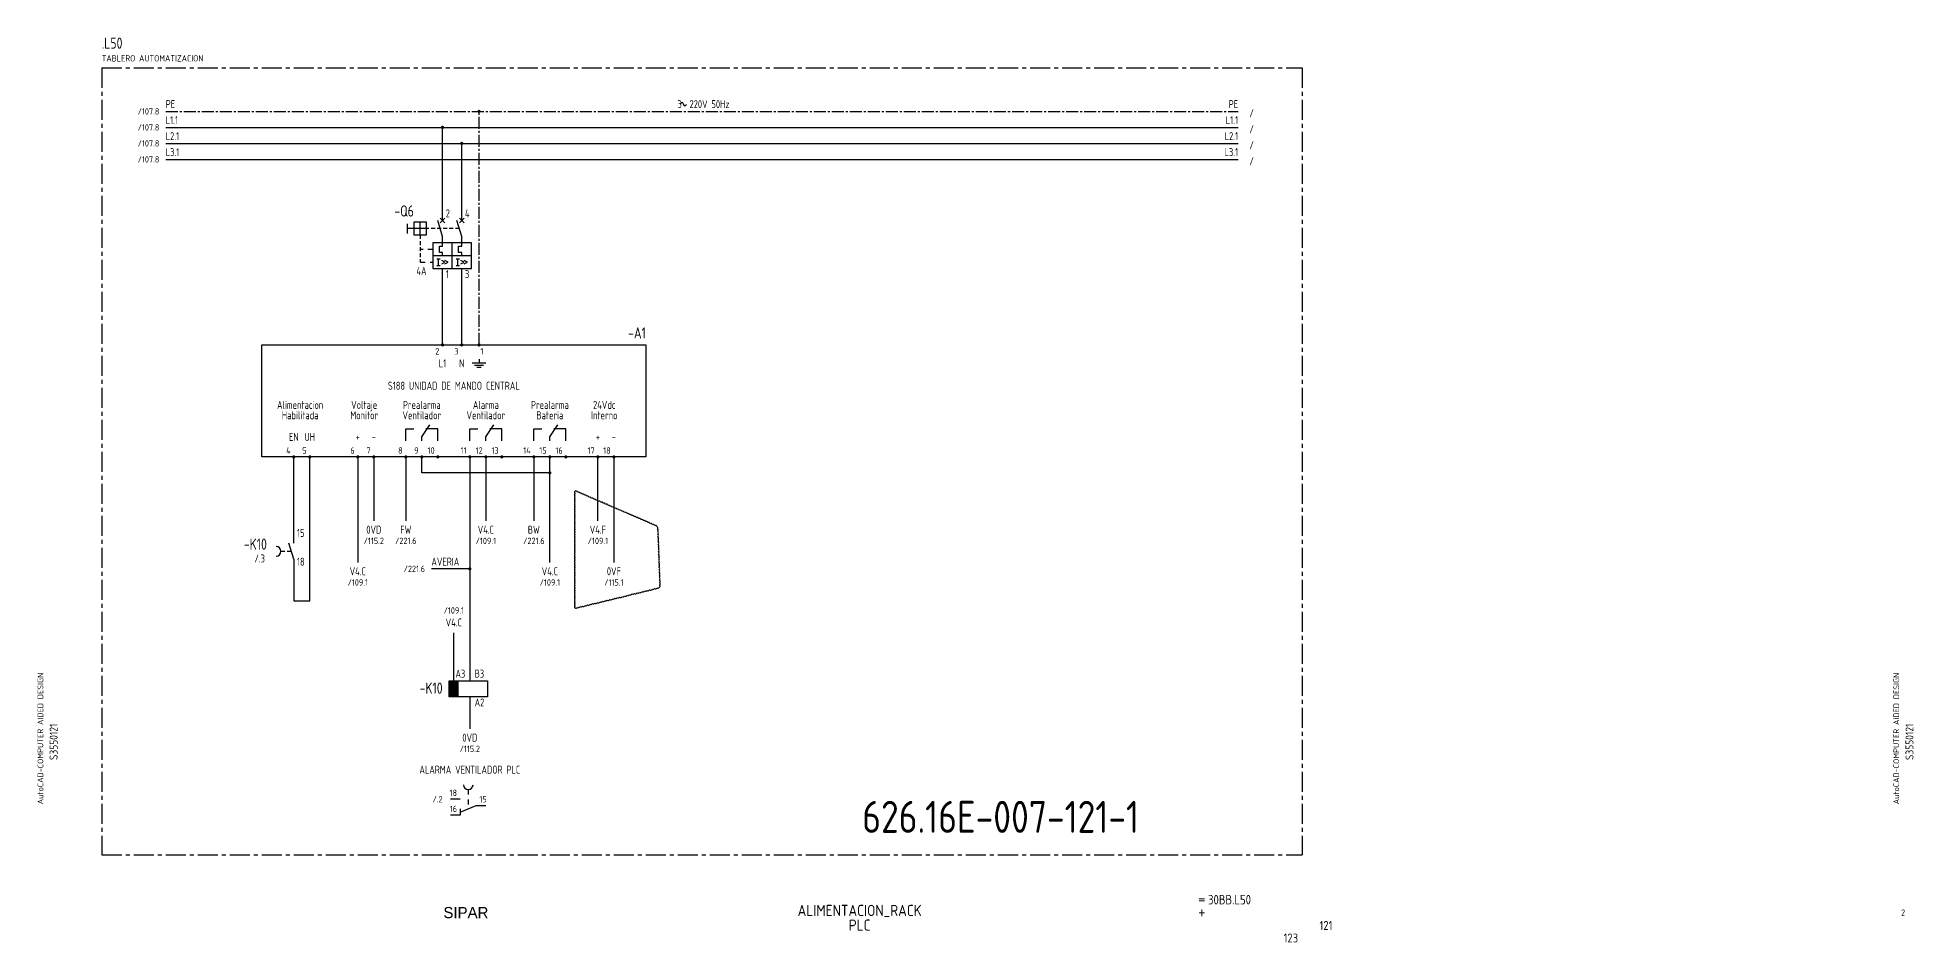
# Model space of a CAD drawing. Extents: x 10 to 1207, y 6 to 289.
# Drawn here: x 10 to 596, y 6 to 289 of the extents above; entities that cross this region are included whole.
import ezdxf
from ezdxf.enums import TextEntityAlignment as Align

# ---------------------------------------------------------------- set-up
doc = ezdxf.new("R2010")
doc.units = 0
doc.header["$LTSCALE"] = 5
doc.header["$MEASUREMENT"] = 0
for name, pattern in [('CENTER', [2, 1.25, -0.25, 0.25, -0.25]), ('CENTER2', [1.125, 0.75, -0.125, 0.125, -0.125]), ('DASHED', [0.75, 0.5, -0.25]), ('HIDDEN', [0.38, 0.25, -0.13]), ('HIDDEN1', [0.62, 0.31, -0.31]), ('LTY1', [0])]:
    doc.linetypes.add(name, pattern=pattern)
doc.layers.get('0').update_dxf_attribs({"linetype": 'CONTINUOUS'})
doc.layers.add('CART', color=7, linetype='CONTINUOUS')
doc.styles.add('DIN', font='DIN.shx', dxfattribs={"width": 0.85})
doc.styles.add('ISO', font='DIN', dxfattribs={"width": 0.8})
doc.styles.add('N', font='ROMANS', dxfattribs={"width": 0.85, "height": 3})
doc.styles.add('SIMPLEX', font='SIMPLEX', dxfattribs={"width": 0.85})
doc.styles.add('X', font='UNIV.SHX', dxfattribs={"height": 3.5})

# ---------------------------------------------------------------- blocks, each defined once
blk = doc.blocks.new('BOX')
at = {"color": 3, "style": 'ISO', "width": 0.8}
blk.add_attdef('BOX', (0, 6), '', height=3.5, dxfattribs=at)
at = {"color": 7, "style": 'ISO', "width": 0.8}
blk.add_attdef('DESC', (0, 2), '', height=2, dxfattribs=at)
blk = doc.blocks.new('B5-3')
at = {"linetype": 'Continuous', "const_width": 0.5}
blk.add_lwpolyline([(-0.25, 0, 1), (0.25, 0, 1)], format="xyb", close=True, dxfattribs=at)
blk = doc.blocks.new('B')
for centre, start, end in [((0.3, 0.275), 356.82017, 183.17983), ((1.2, 0.225), 176.82017, 3.17983)]:
    blk.add_arc(centre, 0.451, start, end)
blk = doc.blocks.new('NOTA')
at = {"color": 5, "linetype": 'Continuous'}
blk.add_line((0, 0), (0, 0), dxfattribs=at)
at = {"color": 3, "style": 'DIN', "width": 0.8}
blk.add_attdef('NOME', text='', height=3.5, dxfattribs=at).set_placement((0, 0), align=Align.MIDDLE)
at = {"color": 7, "style": 'SIMPLEX', "flags": 9}
for tag, p in [('TIPO', (-2.04, -5.14)), ('QUADRO', (-2.04, -7.64))]:
    blk.add_attdef(tag, p, '', height=1, dxfattribs=at)
blk = doc.blocks.new('CROCE')
at = {"color": 7, "linetype": 'DASHED'}
for p, q in [((-0.73, 0.73), (0.73, -0.73)), ((0.73, 0.73), (-0.73, -0.73))]:
    blk.add_line(p, q, dxfattribs=at)

msp = doc.modelspace()

# ---------------------------------------------------------------- linework, layer by layer
at = {"color": 3, "linetype": 'CENTER'}
for p, q in [((29.72, 279), (404.72, 279)), ((29.72, 279), (29.72, 33)), ((404.72, 279), (404.72, 33)), ((29.72, 33), (404.72, 33))]:
    msp.add_line(p, q, dxfattribs=at)
at = {"linetype": 'CENTER2'}
for p, q in [((49.72, 265.42), (384.72, 265.42)), ((147.59, 192.42), (147.59, 265.42))]:
    msp.add_line(p, q, dxfattribs=at)
for p, q in [((49.72, 260.42), (384.72, 260.42)), ((136.2, 231.29), (136.2, 260.42)), ((49.72, 255.42), (384.72, 255.42)), ((142.2, 231.29), (142.2, 255.42)), ((49.72, 250.42), (384.72, 250.42)), ((125.2, 227.29), (125.2, 230.29)), ((131.2, 228.79), (125.2, 228.79)), ((131.2, 230.79), (127.2, 230.79)), ((127.2, 230.79), (127.2, 226.79)), ((129.2, 226.79), (129.2, 230.79)), ((131.2, 226.79), (131.2, 230.79)), ((136.2, 226.29), (134.7, 231.29)), ((142.2, 226.29), (140.7, 231.29)), ((127.2, 226.79), (131.2, 226.79)), ((145.2, 224.29), (133.2, 224.29)), ((133.2, 224.29), (133.2, 216.29)), ((135.2, 223.29), (136.2, 223.29)), ((135.2, 221.29), (135.2, 223.29)), ((136.2, 224.29), (136.2, 226.29)), ((136.2, 223.29), (136.2, 226.29)), ((139.2, 216.29), (139.2, 224.29)), ((141.2, 221.29), (141.2, 223.29)), ((141.2, 223.29), (142.2, 223.29)), ((142.2, 224.29), (142.2, 226.29)), ((142.2, 223.29), (142.2, 226.29)), ((145.2, 216.29), (145.2, 224.29)), ((145.2, 220.29), (133.2, 220.29)), ((134.45, 219.29), (135.45, 219.29)), ((134.45, 217.29), (135.45, 217.29)), ((134.95, 217.29), (134.95, 219.29)), ((136.2, 221.29), (135.2, 221.29)), ((136.95, 218.29), (135.95, 218.79)), ((135.95, 217.79), (136.95, 218.29)), ((136.2, 220.29), (136.2, 221.29)), ((137.95, 218.29), (136.95, 218.79)), ((136.95, 217.79), (137.95, 218.29)), ((140.45, 219.29), (141.45, 219.29)), ((140.45, 217.29), (141.45, 217.29)), ((140.95, 217.29), (140.95, 219.29)), ((142.2, 221.29), (141.2, 221.29)), ((142.95, 218.29), (141.95, 218.79)), ((141.95, 217.79), (142.95, 218.29)), ((142.2, 220.29), (142.2, 221.29)), ((143.95, 218.29), (142.95, 218.79)), ((142.95, 217.79), (143.95, 218.29)), ((133.2, 216.29), (145.2, 216.29)), ((136.2, 192.42), (136.2, 216.29)), ((142.2, 192.42), (142.2, 216.29)), ((147.59, 187.92), (147.59, 186.76)), ((149.75, 186.76), (145.43, 186.76)), ((149.03, 186.04), (146.15, 186.04)), ((148.31, 185.32), (146.87, 185.32)), ((89.72, 130.42), (89.72, 157.42)), ((94.72, 112.42), (94.72, 157.42)), ((109.72, 157.42), (109.72, 124.42)), ((114.72, 157.42), (114.72, 137.42)), ((124.72, 157.42), (124.72, 137.42)), ((129.72, 152.42), (129.72, 157.42)), ((169.72, 152.42), (129.72, 152.42)), ((144.72, 157.42), (144.72, 87.42)), ((149.72, 157.42), (149.72, 137.42)), ((164.72, 157.42), (164.72, 137.42)), ((169.72, 124.42), (169.72, 157.42)), ((184.72, 137.42), (184.72, 157.42)), ((189.72, 157.42), (189.72, 124.42)), ((89.72, 125.42), (88.22, 130.42)), ((89.72, 125.42), (89.72, 112.42)), ((144.72, 122.42), (132.72, 122.42)), ((89.72, 112.42), (94.72, 112.42)), ((139.72, 87.42), (139.72, 102.42)), ((144.72, 82.42), (144.72, 72.42)), ((141.72, 50.42), (138.72, 50.42)), ((141.72, 46.42), (146.72, 48.42)), ((141.72, 47.42), (141.72, 45.42)), ((146.72, 48.42), (149.72, 48.42)), ((141.72, 45.42), (138.72, 45.42))]:
    msp.add_line(p, q)
at = {"linetype": 'HIDDEN'}
for p, q in [((141.45, 228.79), (131.2, 228.79)), ((129.2, 226.79), (129.2, 218.29)), ((85.72, 127.92), (88.97, 127.92))]:
    msp.add_line(p, q, dxfattribs=at)
at = {"linetype": 'HIDDEN1'}
for p, q in [((133.2, 222.29), (129.2, 222.29)), ((129.2, 218.29), (133.2, 218.29)), ((144.22, 53.42), (144.22, 47.42))]:
    msp.add_line(p, q, dxfattribs=at)
at = {"color": 3}
for p, q in [((79.72, 157.42), (79.72, 192.42)), ((79.72, 192.42), (199.72, 192.42)), ((199.72, 192.42), (199.72, 157.42)), ((199.72, 157.42), (79.72, 157.42))]:
    msp.add_line(p, q, dxfattribs=at)
at = {"linetype": 'LTY1'}
for p, q in [((124.72, 162.42), (124.72, 166.17)), ((124.72, 166.17), (127.22, 166.17)), ((129.72, 163.67), (132.22, 167.42)), ((134.72, 166.17), (130.97, 166.17)), ((134.72, 162.42), (134.72, 166.17)), ((144.72, 162.42), (144.72, 166.17)), ((144.72, 166.17), (147.22, 166.17)), ((149.72, 163.67), (152.22, 167.42)), ((154.72, 166.17), (150.97, 166.17)), ((154.72, 162.42), (154.72, 166.17)), ((164.72, 162.42), (164.72, 166.17)), ((164.72, 166.17), (167.22, 166.17)), ((169.72, 163.67), (172.22, 167.42)), ((174.72, 166.17), (170.97, 166.17)), ((174.72, 162.42), (174.72, 166.17)), ((129.72, 162.42), (129.72, 163.67)), ((149.72, 162.42), (149.72, 163.67)), ((169.72, 162.42), (169.72, 163.67))]:
    msp.add_line(p, q, dxfattribs=at)
at = {"linetype": 'Continuous'}
for p, q in [((138.22, 87.42), (150.22, 87.42)), ((138.22, 82.42), (138.22, 87.42)), ((150.22, 82.42), (138.22, 82.42)), ((150.22, 87.42), (150.22, 82.42))]:
    msp.add_line(p, q, dxfattribs=at)
at = {"linetype": 'Continuous', "const_width": 0.5}
for points in [[(135.95, 192.42, 1), (136.45, 192.42, 1)], [(141.95, 192.42, 1), (142.45, 192.42, 1)], [(147.84, 192.42, -1), (147.34, 192.42, -1)], [(89.47, 157.42, 1), (89.97, 157.42, 1)], [(94.47, 157.42, 1), (94.97, 157.42, 1)], [(109.47, 157.42, 1), (109.97, 157.42, 1)], [(114.47, 157.42, 1), (114.97, 157.42, 1)], [(129.47, 157.42, 1), (129.97, 157.42, 1)], [(134.47, 157.42, 1), (134.97, 157.42, 1)], [(149.47, 157.42, 1), (149.97, 157.42, 1)], [(154.47, 157.42, 1), (154.97, 157.42, 1)], [(169.47, 157.42, 1), (169.97, 157.42, 1)], [(174.47, 157.42, 1), (174.97, 157.42, 1)], [(184.47, 157.42, 1), (184.97, 157.42, 1)], [(189.47, 157.42, 1), (189.97, 157.42, 1)]]:
    msp.add_lwpolyline(points, format="xyb", close=True, dxfattribs=at)
at = {"const_width": 0.5}
msp.add_lwpolyline([(169.47, 152.42, 1), (169.97, 152.42, 1)], format="xyb", close=True, dxfattribs=at)
at = {"color": 3, "linetype": 'Continuous'}
msp.add_lwpolyline([(177.58, 110.24, 0.520567), (178.35, 110.43, 0.520567), (179.13, 110.62, 0.520567), (179.9, 110.81, 0.520567), (180.68, 111, 0.520567), (181.45, 111.18, 0.520567), (182.23, 111.37, 0.520567), (183, 111.56, 0.520567), (183.78, 111.75, 0.520567), (184.55, 111.94, 0.520567), (185.33, 112.13, 0.520567), (186.1, 112.32, 0.520567), (186.88, 112.5, 0.520567), (187.65, 112.69, 0.520567), (188.43, 112.88, 0.520567), (189.2, 113.07, 0.520567), (189.98, 113.26, 0.520567), (190.75, 113.45, 0.520567), (191.53, 113.63, 0.520567), (192.3, 113.82, 0.520567), (193.08, 114.01, 0.520567), (193.85, 114.2, 0.520567), (194.63, 114.39, 0.520567), (195.4, 114.58, 0.520567), (196.17, 114.76, 0.520567), (196.95, 114.95, 0.520567), (197.72, 115.14, 0.520567), (198.5, 115.33, 0.520567), (199.27, 115.52, 0.520567), (200.05, 115.71, 0.520567), (200.82, 115.89, 0.520567), (201.6, 116.08, 0.520567), (202.37, 116.27, 0.520567), (203.15, 116.46, 0.520567), (203.92, 116.65, 0.520567), (204.02, 117.35, 0.520567), (203.99, 118.15, 0.520567), (203.96, 118.94, 0.520567), (203.93, 119.74, 0.520567), (203.9, 120.54, 0.520567), (203.87, 121.33, 0.520567), (203.84, 122.13, 0.520567), (203.81, 122.93, 0.520567), (203.79, 123.73, 0.520567), (203.76, 124.52, 0.520567), (203.73, 125.32, 0.520567), (203.7, 126.12, 0.520567), (203.67, 126.91, 0.520567), (203.64, 127.71, 0.520567), (203.61, 128.51, 0.520567), (203.58, 129.3, 0.520567), (203.55, 130.1, 0.520567), (203.52, 130.9, 0.520567), (203.49, 131.69, 0.520567), (203.46, 132.49, 0.520567), (203.43, 133.29, 0.520567), (203.41, 134.09, 0.520567), (203.38, 134.88, 0.520567), (203.23, 135.6, 0.520567), (202.5, 135.92, 0.520567), (201.77, 136.23, 0.520567), (201.04, 136.55, 0.520567), (200.3, 136.87, 0.520567), (199.57, 137.18, 0.520567), (198.84, 137.5, 0.520567), (198.11, 137.82, 0.520567), (197.38, 138.13, 0.520567), (196.64, 138.45, 0.520567), (195.91, 138.77, 0.520567), (195.18, 139.08, 0.520567), (194.45, 139.4, 0.520567), (193.72, 139.72, 0.520567), (192.98, 140.03, 0.520567), (192.25, 140.35, 0.520567), (191.52, 140.67, 0.520567), (190.79, 140.98, 0.520567), (190.06, 141.3, 0.520567), (189.32, 141.62, 0.520567), (188.59, 141.93, 0.520567), (187.86, 142.25, 0.520567), (187.13, 142.57, 0.520567), (186.4, 142.88, 0.520567), (185.67, 143.2, 0.520567), (184.93, 143.52, 0.520567), (184.2, 143.83, 0.520567), (183.47, 144.15, 0.520567), (182.74, 144.46, 0.520567), (182.01, 144.78, 0.520567), (181.27, 145.1, 0.520567), (180.54, 145.41, 0.520567), (179.81, 145.73, 0.520567), (179.08, 146.05, 0.520567), (178.35, 146.36, 0.520567), (177.61, 146.68, 0.520567), (177.58, 145.94, 0.520567), (177.58, 145.14, 0.520567), (177.58, 144.35, 0.520567), (177.58, 143.55, 0.520567), (177.58, 142.75, 0.520567), (177.58, 141.95, 0.520567), (177.58, 141.16, 0.520567), (177.58, 140.36, 0.520567), (177.58, 139.56, 0.520567), (177.58, 138.76, 0.520567), (177.58, 137.97, 0.520567), (177.58, 137.17, 0.520567), (177.58, 136.37, 0.520567), (177.58, 135.57, 0.520567), (177.58, 134.78, 0.520567), (177.58, 133.98, 0.520567), (177.58, 133.18, 0.520567), (177.58, 132.38, 0.520567), (177.58, 131.59, 0.520567), (177.58, 130.79, 0.520567), (177.58, 129.99, 0.520567), (177.58, 129.19, 0.520567), (177.58, 128.4, 0.520567), (177.58, 127.6, 0.520567), (177.58, 126.8, 0.520567), (177.58, 126, 0.520567), (177.58, 125.21, 0.520567), (177.58, 124.41, 0.520567), (177.58, 123.61, 0.520567), (177.58, 122.81, 0.520567), (177.58, 122.02, 0.520567), (177.58, 121.22, 0.520567), (177.58, 120.42, 0.520567), (177.58, 119.62, 0.520567), (177.58, 118.83, 0.520567), (177.58, 118.03, 0.520567), (177.58, 117.23, 0.520567), (177.58, 116.43, 0.520567), (177.58, 115.64, 0.520567), (177.58, 114.84, 0.520567), (177.58, 114.04, 0.520567), (177.58, 113.24, 0.520567), (177.58, 112.45, 0.520567), (177.58, 111.65, 0.520567), (177.58, 110.85, 0.520567)], format="xyb", close=True, dxfattribs=at)
for centre, start, end in [((84.22, 127.92), 270, 90), ((144.22, 54.92), 180, 0)]:
    msp.add_arc(centre, 1.5, start, end)
msp.add_solid([(138.22, 82.42), (141.22, 82.42), (138.22, 87.42), (141.22, 87.42)])

# ---------------------------------------------------------------- block references
for name, p, values in [('BOX', (29.72, 279), {'BOX': '.L50', 'DESC': 'TABLERO AUTOMATIZACION'}), ('NOTA', (124.2, 234.29), {'NOME': '-Q6'})]:
    msp.add_blockref(name, p).add_auto_attribs(values)
at = {"xscale": -1}
msp.add_blockref('B5-3', (147.59, 265.42), dxfattribs=at)
for name, p in [('B', (210.72, 267.42)), ('B5-3', (136.2, 260.42)), ('B5-3', (142.2, 255.42)), ('B5-3', (124.72, 157.42)), ('B5-3', (144.72, 157.42)), ('B5-3', (164.72, 157.42)), ('B5-3', (144.72, 122.42))]:
    msp.add_blockref(name, p)
at = {"linetype": 'Continuous'}
for p in [(136.2, 231.29), (142.2, 231.29)]:
    msp.add_blockref('CROCE', p, dxfattribs=at)

# ---------------------------------------------------------------- texts
at = {"width": 0.8}
for s, height, style, p in [('/107.8', 2, 'DIN', (47.72, 264.42)), ('L1.1', 2.5, 'DIN', (384.72, 261.42)), ('PE', 2.5, 'DIN', (384.72, 266.42)), ('/', 2.5, 'DIN', (389.64, 263.58)), ('/107.8', 2, 'DIN', (47.72, 259.42)), ('L2.1', 2.5, 'DIN', (384.72, 256.42)), ('/', 2.5, 'DIN', (389.64, 258.58)), ('/107.8', 2, 'DIN', (47.72, 254.42)), ('L3.1', 2.5, 'DIN', (384.72, 251.42)), ('/', 2.5, 'DIN', (389.64, 253.58)), ('/107.8', 2, 'DIN', (47.72, 249.42)), ('/', 2.5, 'DIN', (389.64, 248.58)), ('4A', 2.5, 'ISO', (131.2, 214.29)), ('2', 2, 'DIN', (135.2, 189.42)), ('3', 2, 'DIN', (141.2, 189.42)), ('1', 2, 'DIN', (148.99, 189.42)), ('4', 2, 'DIN', (88.72, 158.42)), ('5', 2, 'DIN', (93.72, 158.42)), ('6', 2, 'DIN', (108.72, 158.42)), ('7', 2, 'DIN', (113.72, 158.42)), ('8', 2, 'DIN', (123.72, 158.42)), ('9', 2, 'DIN', (128.72, 158.42)), ('10', 2, 'DIN', (133.72, 158.42)), ('11', 2, 'DIN', (143.72, 158.42)), ('12', 2, 'DIN', (148.72, 158.42)), ('13', 2, 'DIN', (153.72, 158.42)), ('14', 2, 'DIN', (163.72, 158.42)), ('15', 2, 'DIN', (168.72, 158.42)), ('16', 2, 'DIN', (173.72, 158.42)), ('17', 2, 'DIN', (183.72, 158.42)), ('18', 2, 'DIN', (188.72, 158.42)), ('/.3', 2.5, 'DIN', (80.72, 124.42)), ('/221.6', 2, 'DIN', (130.72, 121.42)), ('18', 2, 'DIN', (140.72, 51.42)), ('/.2', 2, 'DIN', (136.22, 49.42)), ('16', 2, 'DIN', (140.72, 46.42))]:
    msp.add_text(s, height=height, dxfattribs=dict(at, style=style)).set_placement(p, align=Align.RIGHT)
for s, height, style, p in [('PE', 2.5, 'DIN', (49.72, 266.42)), ('L1.1', 2.5, 'DIN', (49.72, 261.42)), ('L2.1', 2.5, 'DIN', (49.72, 256.42)), ('L3.1', 2.5, 'DIN', (49.72, 251.42)), ('2', 2.5, 'ISO', (137.2, 232.29)), ('4', 2.5, 'ISO', (143.2, 232.29)), ('1', 2.5, 'ISO', (137.2, 213.29)), ('3', 2.5, 'ISO', (143.2, 213.29)), ('15', 2.5, 'DIN', (90.72, 132.42)), ('18', 2.5, 'DIN', (90.72, 123.42)), ('AVERIA', 2.5, 'DIN', (132.72, 123.42)), ('A3', 2.5, 'DIN', (140.22, 88.42)), ('B3', 2.5, 'DIN', (146.22, 88.42)), ('A2', 2.5, 'DIN', (146.22, 79.42)), ('15', 2, 'DIN', (147.72, 49.42))]:
    msp.add_text(s, height=height, dxfattribs=dict(at, style=style)).set_placement(p)
at = {"style": 'DIN', "width": 0.8}
for s, height, p in [('3  220V 50Hz', 2.5, (217.72, 266.42)), ('L1', 2.5, (136.2, 185.42)), ('N', 2.5, (142.2, 185.42)), ('S188 UNIDAD DE MANDO CENTRAL', 2.5, (139.72, 178.42)), ('Alimentacion', 2.5, (91.72, 172.42)), ('Habilitada', 2.5, (91.72, 169.18)), ('Monitor', 2.5, (111.72, 169.18)), ('Voltaje', 2.5, (111.72, 172.42)), ('Ventilador', 2.5, (129.72, 169.18)), ('Prealarma', 2.5, (129.72, 172.42)), ('Ventilador', 2.5, (149.72, 169.18)), ('Alarma', 2.5, (149.72, 172.42)), ('Prealarma', 2.5, (169.72, 172.42)), ('Bateria', 2.5, (169.72, 169.18)), ('Interno', 2.5, (186.72, 169.18)), ('24Vdc', 2.5, (186.72, 172.42)), ('EN', 2.5, (89.72, 162.42)), ('UH', 2.5, (94.72, 162.42)), ('+', 2.5, (109.72, 162.42)), ('-', 2.5, (114.72, 162.42)), ('+', 2.5, (184.72, 162.42)), ('-', 2.5, (189.72, 162.42)), ('0VD', 2.5, (114.72, 133.42)), ('FW', 2.5, (124.72, 133.42)), ('V4.C', 2.5, (149.72, 133.42)), ('BW', 2.5, (164.72, 133.42)), ('V4.F', 2.5, (184.72, 133.42)), ('/115.2', 2, (114.72, 130.18)), ('/221.6', 2, (124.72, 130.18)), ('/109.1', 2, (149.72, 130.18)), ('/221.6', 2, (164.72, 130.18)), ('/109.1', 2, (184.72, 130.18)), ('/109.1', 2, (109.72, 117.18)), ('V4.C', 2.5, (109.72, 120.42)), ('/109.1', 2, (169.72, 117.18)), ('V4.C', 2.5, (169.72, 120.42)), ('/115.1', 2, (189.72, 117.18)), ('0VF', 2.5, (189.72, 120.42)), ('/109.1', 2, (139.72, 108.42)), ('V4.C', 2.5, (139.72, 104.42)), ('0VD', 2.5, (144.72, 68.42)), ('/115.2', 2, (144.72, 65.18)), ('ALARMA VENTILADOR PLC', 2.5, (144.72, 58.42))]:
    msp.add_text(s, height=height, dxfattribs=at).set_placement(p, align=Align.CENTER)
at = {"color": 3, "style": 'DIN', "width": 0.8}
for s, p in [('-A1', (199.72, 194.42)), ('-K10', (136.22, 83.42))]:
    msp.add_text(s, height=3.5, dxfattribs=at).set_placement(p, align=Align.RIGHT)
msp.add_text('-K10', height=3.5, dxfattribs=at).set_placement((77.72, 128.42), align=Align.CENTER)
at = {"color": 3, "style": 'DIN', "width": 0.9}
msp.add_text('2', height=2, dxfattribs=at).set_placement((591.84, 13.97))
at = {"color": 2, "insert": (267.3, 49.92), "char_height": 10, "width": 111.0411, "attachment_point": 1, "style": 'DIN'}
msp.add_mtext('626.16E-007-121-1', dxfattribs=at)
at = {"layer": 'CART', "color": 1, "style": 'DIN', "width": 0.9}
for p in [(11.47, 48.84), (591.24, 48.84)]:
    msp.add_text('AutoCAD-COMPUTER AIDED DESIGN', height=1.8, rotation=90, dxfattribs=at).set_placement(p)
at = {"layer": 'CART', "color": 3, "style": 'N', "width": 0.85}
for s, p in [('=', (372.24, 17.91)), ('+', (372.24, 13.87))]:
    msp.add_text(s, height=2.5, dxfattribs=at).set_placement(p)
at = {"layer": 'CART', "color": 3, "style": 'DIN', "width": 0.9, "flags": 1}
for p in [(15.95, 68.38), (595.72, 68.38)]:
    msp.add_attdef('S3550121', text='', height=2.5, rotation=90, dxfattribs=at).set_placement(p, align=Align.CENTER)
at = {"layer": 'CART', "color": 3, "style": 'DIN', "width": 0.85}
msp.add_attdef('30BB.L50', text='', height=3, dxfattribs=at).set_placement((375.33, 16.63), align=Align.BOTTOM_LEFT)
at = {"layer": 'CART', "color": 6, "style": 'X', "flags": 1}
msp.add_attdef('SIPAR', text='', height=3.5, dxfattribs=at).set_placement((143.5, 15), align=Align.MIDDLE)
at = {"layer": 'CART', "color": 2, "style": 'DIN', "width": 0.9, "flags": 1}
for tag, text, p in [('ALIMENTACION_RACK', 'PLC', (266.5, 15.51)), ('PLC', '', (266.5, 11.09))]:
    msp.add_attdef(tag, text=text, height=3.5, dxfattribs=at).set_placement(p, align=Align.MIDDLE)
msp.add_attdef('121', text='', height=2.8, dxfattribs=at).set_placement((414.2, 9.56), align=Align.RIGHT)
at = {"layer": 'CART', "color": 7, "style": 'DIN', "width": 0.9, "flags": 1}
msp.add_attdef('123', (398.93, 5.65), '', height=2.8, dxfattribs=at)

doc.saveas('drawing.dxf')
